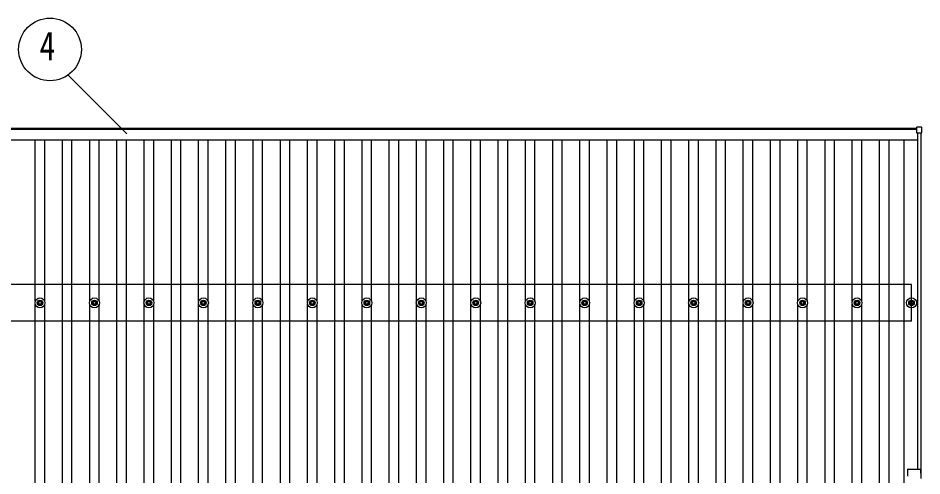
# Model space of a CAD drawing. Units: millimetres, scale not verified. Extents: x -16820 to 16820, y -11880 to 11880.
# Drawn here: x -12035 to -8716, y 8023 to 9705 of the extents above; entities that cross this region are included whole.
import ezdxf
from ezdxf.enums import TextEntityAlignment as Align

# ---------------------------------------------------------------- set-up
doc = ezdxf.new("R2010")
doc.units = ezdxf.units.MM
doc.header["$LTSCALE"] = 50
for name, color, linetype in [('0-4_YKK_13', 4, 'Continuous'), ('0-5_YKK_A1', 4, 'Continuous'), ('0-6_YKK_D', 6, 'Continuous')]:
    doc.layers.add(name, color=color, linetype=linetype)
doc.styles.add('ＭＳ ゴシック', font='')
doc.styles.get('ＭＳ ゴシック').set_extended_font_data('MS Gothic')

msp = doc.modelspace()

# ---------------------------------------------------------------- linework, layer by layer
at = {"layer": '0-4_YKK_13'}
for p, q in [((-8735.87, 9302.3), (-8735.87, 9284.3)), ((-8716.87, 9303.3), (-8734.87, 9303.3)), ((-8715.87, 9284.3), (-8715.87, 9302.3)), ((-8734.87, 9283.3), (-8716.87, 9283.3)), ((-11955.93, 8668.36), (-11955.93, 8663.95)), ((-11952.43, 8668.36), (-11952.43, 8663.95)), ((-11755.93, 8668.36), (-11755.93, 8663.95)), ((-11752.43, 8668.36), (-11752.43, 8663.95)), ((-11555.93, 8668.36), (-11555.93, 8663.95)), ((-11552.43, 8668.36), (-11552.43, 8663.95)), ((-11355.93, 8668.36), (-11355.93, 8663.95)), ((-11352.43, 8668.36), (-11352.43, 8663.95)), ((-11155.93, 8668.36), (-11155.93, 8663.95)), ((-11152.43, 8668.36), (-11152.43, 8663.95)), ((-10955.93, 8668.36), (-10955.93, 8663.95)), ((-10952.43, 8668.36), (-10952.43, 8663.95)), ((-10755.93, 8668.36), (-10755.93, 8663.95)), ((-10752.43, 8668.36), (-10752.43, 8663.95)), ((-10555.93, 8668.36), (-10555.93, 8663.95)), ((-10552.43, 8668.36), (-10552.43, 8663.95)), ((-10355.93, 8668.36), (-10355.93, 8663.95)), ((-10352.43, 8668.36), (-10352.43, 8663.95)), ((-10155.93, 8668.36), (-10155.93, 8663.95)), ((-10152.43, 8668.36), (-10152.43, 8663.95)), ((-9955.93, 8668.36), (-9955.93, 8663.95)), ((-9952.43, 8668.36), (-9952.43, 8663.95)), ((-9755.93, 8668.36), (-9755.93, 8663.95)), ((-9752.43, 8668.36), (-9752.43, 8663.95)), ((-9555.93, 8668.36), (-9555.93, 8663.95)), ((-9552.43, 8668.36), (-9552.43, 8663.95)), ((-9355.93, 8668.36), (-9355.93, 8663.95)), ((-9352.43, 8668.36), (-9352.43, 8663.95)), ((-9155.93, 8668.36), (-9155.93, 8663.95)), ((-9152.43, 8668.36), (-9152.43, 8663.95)), ((-8955.93, 8668.36), (-8955.93, 8663.95)), ((-8952.43, 8668.36), (-8952.43, 8663.95)), ((-8755.93, 8668.36), (-8755.93, 8663.95)), ((-8752.43, 8668.36), (-8752.43, 8663.95)), ((-11964.17, 8660.11), (-11959.76, 8660.11)), ((-11964.17, 8656.61), (-11959.76, 8656.61)), ((-11955.93, 8652.78), (-11955.93, 8648.37)), ((-11952.43, 8652.78), (-11952.43, 8648.37)), ((-11948.59, 8660.11), (-11944.18, 8660.11)), ((-11948.59, 8656.61), (-11944.18, 8656.61)), ((-11764.17, 8660.11), (-11759.76, 8660.11)), ((-11764.17, 8656.61), (-11759.76, 8656.61)), ((-11755.93, 8652.78), (-11755.93, 8648.37)), ((-11752.43, 8652.78), (-11752.43, 8648.37)), ((-11748.59, 8660.11), (-11744.18, 8660.11)), ((-11748.59, 8656.61), (-11744.18, 8656.61)), ((-11564.17, 8660.11), (-11559.76, 8660.11)), ((-11564.17, 8656.61), (-11559.76, 8656.61)), ((-11555.93, 8652.78), (-11555.93, 8648.37)), ((-11552.43, 8652.78), (-11552.43, 8648.37)), ((-11548.59, 8660.11), (-11544.18, 8660.11)), ((-11548.59, 8656.61), (-11544.18, 8656.61)), ((-11364.17, 8660.11), (-11359.76, 8660.11)), ((-11364.17, 8656.61), (-11359.76, 8656.61)), ((-11355.93, 8652.78), (-11355.93, 8648.37)), ((-11352.43, 8652.78), (-11352.43, 8648.37)), ((-11348.59, 8660.11), (-11344.18, 8660.11)), ((-11348.59, 8656.61), (-11344.18, 8656.61)), ((-11164.17, 8660.11), (-11159.76, 8660.11)), ((-11164.17, 8656.61), (-11159.76, 8656.61)), ((-11155.93, 8652.78), (-11155.93, 8648.37)), ((-11152.43, 8652.78), (-11152.43, 8648.37)), ((-11148.59, 8660.11), (-11144.18, 8660.11)), ((-11148.59, 8656.61), (-11144.18, 8656.61)), ((-10964.17, 8660.11), (-10959.76, 8660.11)), ((-10964.17, 8656.61), (-10959.76, 8656.61)), ((-10955.93, 8652.78), (-10955.93, 8648.37)), ((-10952.43, 8652.78), (-10952.43, 8648.37)), ((-10948.59, 8660.11), (-10944.18, 8660.11)), ((-10948.59, 8656.61), (-10944.18, 8656.61)), ((-10764.17, 8660.11), (-10759.76, 8660.11)), ((-10764.17, 8656.61), (-10759.76, 8656.61)), ((-10755.93, 8652.78), (-10755.93, 8648.37)), ((-10752.43, 8652.78), (-10752.43, 8648.37)), ((-10748.59, 8660.11), (-10744.18, 8660.11)), ((-10748.59, 8656.61), (-10744.18, 8656.61)), ((-10564.17, 8660.11), (-10559.76, 8660.11)), ((-10564.17, 8656.61), (-10559.76, 8656.61)), ((-10555.93, 8652.78), (-10555.93, 8648.37)), ((-10552.43, 8652.78), (-10552.43, 8648.37)), ((-10548.59, 8660.11), (-10544.18, 8660.11)), ((-10548.59, 8656.61), (-10544.18, 8656.61)), ((-10364.17, 8660.11), (-10359.76, 8660.11)), ((-10364.17, 8656.61), (-10359.76, 8656.61)), ((-10355.93, 8652.78), (-10355.93, 8648.37)), ((-10352.43, 8652.78), (-10352.43, 8648.37)), ((-10348.59, 8660.11), (-10344.18, 8660.11)), ((-10348.59, 8656.61), (-10344.18, 8656.61)), ((-10164.17, 8660.11), (-10159.76, 8660.11)), ((-10164.17, 8656.61), (-10159.76, 8656.61)), ((-10155.93, 8652.78), (-10155.93, 8648.37)), ((-10152.43, 8652.78), (-10152.43, 8648.37)), ((-10148.59, 8660.11), (-10144.18, 8660.11)), ((-10148.59, 8656.61), (-10144.18, 8656.61)), ((-9964.17, 8660.11), (-9959.76, 8660.11)), ((-9964.17, 8656.61), (-9959.76, 8656.61)), ((-9955.93, 8652.78), (-9955.93, 8648.37)), ((-9952.43, 8652.78), (-9952.43, 8648.37)), ((-9948.59, 8660.11), (-9944.18, 8660.11)), ((-9948.59, 8656.61), (-9944.18, 8656.61)), ((-9764.17, 8660.11), (-9759.76, 8660.11)), ((-9764.17, 8656.61), (-9759.76, 8656.61)), ((-9755.93, 8652.78), (-9755.93, 8648.37)), ((-9752.43, 8652.78), (-9752.43, 8648.37)), ((-9748.59, 8660.11), (-9744.18, 8660.11)), ((-9748.59, 8656.61), (-9744.18, 8656.61)), ((-9564.17, 8660.11), (-9559.76, 8660.11)), ((-9564.17, 8656.61), (-9559.76, 8656.61)), ((-9555.93, 8652.78), (-9555.93, 8648.37)), ((-9552.43, 8652.78), (-9552.43, 8648.37)), ((-9548.59, 8660.11), (-9544.18, 8660.11)), ((-9548.59, 8656.61), (-9544.18, 8656.61)), ((-9364.17, 8660.11), (-9359.76, 8660.11)), ((-9364.17, 8656.61), (-9359.76, 8656.61)), ((-9355.93, 8652.78), (-9355.93, 8648.37)), ((-9352.43, 8652.78), (-9352.43, 8648.37)), ((-9348.59, 8660.11), (-9344.18, 8660.11)), ((-9348.59, 8656.61), (-9344.18, 8656.61)), ((-9164.17, 8660.11), (-9159.76, 8660.11)), ((-9164.17, 8656.61), (-9159.76, 8656.61)), ((-9155.93, 8652.78), (-9155.93, 8648.37)), ((-9152.43, 8652.78), (-9152.43, 8648.37)), ((-9148.59, 8660.11), (-9144.18, 8660.11)), ((-9148.59, 8656.61), (-9144.18, 8656.61)), ((-8964.17, 8660.11), (-8959.76, 8660.11)), ((-8964.17, 8656.61), (-8959.76, 8656.61)), ((-8955.93, 8652.78), (-8955.93, 8648.37)), ((-8952.43, 8652.78), (-8952.43, 8648.37)), ((-8948.59, 8660.11), (-8944.18, 8660.11)), ((-8948.59, 8656.61), (-8944.18, 8656.61)), ((-8764.17, 8660.11), (-8759.76, 8660.11)), ((-8764.17, 8656.61), (-8759.76, 8656.61)), ((-8755.93, 8652.78), (-8755.93, 8648.37)), ((-8752.43, 8652.78), (-8752.43, 8648.37)), ((-8748.59, 8660.11), (-8744.18, 8660.11)), ((-8748.59, 8656.61), (-8744.18, 8656.61)), ((-8767.17, 8023.49), (-8767.17, 8047.09)), ((-8766.17, 8048.09), (-8743.57, 8048.09)), ((-8742.77, 8048.09), (-8721.17, 8048.09)), ((-8720.17, 8033.09), (-8720.17, 8047.09)), ((-8720.17, 8033.09), (-8718.67, 8033.09)), ((-8718.67, 8013.09), (-8718.67, 8033.09))]:
    msp.add_line(p, q, dxfattribs=at)
for centre, radius in [((-11954.18, 8658.36), 18.25), ((-11954.18, 8658.36), 10.15), ((-11954.18, 8658.36), 5.85), ((-11954.18, 8658.36), 5.25), ((-11754.18, 8658.36), 18.25), ((-11754.18, 8658.36), 10.15), ((-11754.18, 8658.36), 5.85), ((-11754.18, 8658.36), 5.25), ((-11554.18, 8658.36), 18.25), ((-11554.18, 8658.36), 10.15), ((-11554.18, 8658.36), 5.85), ((-11554.18, 8658.36), 5.25), ((-11354.18, 8658.36), 18.25), ((-11354.18, 8658.36), 10.15), ((-11354.18, 8658.36), 5.85), ((-11354.18, 8658.36), 5.25), ((-11154.18, 8658.36), 18.25), ((-11154.18, 8658.36), 10.15), ((-11154.18, 8658.36), 5.85), ((-11154.18, 8658.36), 5.25), ((-10954.18, 8658.36), 18.25), ((-10954.18, 8658.36), 10.15), ((-10954.18, 8658.36), 5.85), ((-10954.18, 8658.36), 5.25), ((-10754.18, 8658.36), 18.25), ((-10754.18, 8658.36), 10.15), ((-10754.18, 8658.36), 5.85), ((-10754.18, 8658.36), 5.25), ((-10554.18, 8658.36), 18.25), ((-10554.18, 8658.36), 10.15), ((-10554.18, 8658.36), 5.85), ((-10554.18, 8658.36), 5.25), ((-10354.18, 8658.36), 18.25), ((-10354.18, 8658.36), 10.15), ((-10354.18, 8658.36), 5.85), ((-10354.18, 8658.36), 5.25), ((-10154.18, 8658.36), 18.25), ((-10154.18, 8658.36), 10.15), ((-10154.18, 8658.36), 5.85), ((-10154.18, 8658.36), 5.25), ((-9954.18, 8658.36), 18.25), ((-9954.18, 8658.36), 10.15), ((-9954.18, 8658.36), 5.85), ((-9954.18, 8658.36), 5.25), ((-9754.18, 8658.36), 18.25), ((-9754.18, 8658.36), 10.15), ((-9754.18, 8658.36), 5.85), ((-9754.18, 8658.36), 5.25), ((-9554.18, 8658.36), 18.25), ((-9554.18, 8658.36), 10.15), ((-9554.18, 8658.36), 5.85), ((-9554.18, 8658.36), 5.25), ((-9354.18, 8658.36), 18.25), ((-9354.18, 8658.36), 10.15), ((-9354.18, 8658.36), 5.85), ((-9354.18, 8658.36), 5.25), ((-9154.18, 8658.36), 18.25), ((-9154.18, 8658.36), 10.15), ((-9154.18, 8658.36), 5.85), ((-9154.18, 8658.36), 5.25), ((-8954.18, 8658.36), 18.25), ((-8954.18, 8658.36), 10.15), ((-8954.18, 8658.36), 5.85), ((-8954.18, 8658.36), 5.25), ((-8754.18, 8658.36), 18.25), ((-8754.18, 8658.36), 10.15), ((-8754.18, 8658.36), 5.85), ((-8754.18, 8658.36), 5.25)]:
    msp.add_circle(centre, radius, dxfattribs=at)
for centre, radius, start, end in [((-8734.87, 9302.3), 1, 90, 180), ((-8716.87, 9302.3), 1, 0, 90), ((-8734.87, 9284.3), 1, 180, 270), ((-8716.87, 9284.3), 1, 270, 0), ((-8766.17, 8047.09), 1, 90, 180), ((-8743.17, 8048.39), 0.5, 216.8699, 323.1301), ((-8721.17, 8047.09), 1, 0, 90), ((-8767.47, 8023.09), 0.5, 306.8699, 53.1301)]:
    msp.add_arc(centre, radius, start, end, dxfattribs=at)
at = {"layer": '0-5_YKK_A1'}
for p, q in [((-14172.47, 9300), (-8735.87, 9300)), ((-8735.87, 9295.21), (-14172.47, 9295.21)), ((-8731.17, 8048.09), (-8731.17, 9283.3)), ((-8719.17, 8033.09), (-8719.17, 9283.3)), ((-14177.17, 9257.21), (-8731.17, 9257.21)), ((-11971.67, 8663.55), (-11971.67, 9257.21)), ((-11936.67, 8663.53), (-11936.67, 9257.21)), ((-11871.67, 2656.55), (-11871.67, 9257.21)), ((-11836.67, 2656.55), (-11836.67, 9257.21)), ((-11771.67, 8663.55), (-11771.67, 9257.21)), ((-11736.67, 8663.53), (-11736.67, 9257.21)), ((-11671.67, 2656.55), (-11671.67, 9257.21)), ((-11636.67, 2656.55), (-11636.67, 9257.21)), ((-11571.67, 8663.55), (-11571.67, 9257.21)), ((-11536.67, 8663.53), (-11536.67, 9257.21)), ((-11471.67, 2656.55), (-11471.67, 9257.21)), ((-11436.67, 2656.55), (-11436.67, 9257.21)), ((-11371.67, 8663.55), (-11371.67, 9257.21)), ((-11336.67, 8663.53), (-11336.67, 9257.21)), ((-11271.67, 2656.55), (-11271.67, 9257.21)), ((-11236.67, 2656.55), (-11236.67, 9257.21)), ((-11171.67, 8663.55), (-11171.67, 9257.21)), ((-11136.67, 8663.53), (-11136.67, 9257.21)), ((-11071.67, 2656.55), (-11071.67, 9257.21)), ((-11036.67, 2656.55), (-11036.67, 9257.21)), ((-10971.67, 8663.55), (-10971.67, 9257.21)), ((-10936.67, 8663.53), (-10936.67, 9257.21)), ((-10871.67, 2656.55), (-10871.67, 9257.21)), ((-10836.67, 2656.55), (-10836.67, 9257.21)), ((-10771.67, 8663.55), (-10771.67, 9257.21)), ((-10736.67, 8663.53), (-10736.67, 9257.21)), ((-10671.67, 2656.55), (-10671.67, 9257.21)), ((-10636.67, 2656.55), (-10636.67, 9257.21)), ((-10571.67, 8663.55), (-10571.67, 9257.21)), ((-10536.67, 8663.53), (-10536.67, 9257.21)), ((-10471.67, 2656.55), (-10471.67, 9257.21)), ((-10436.67, 2656.55), (-10436.67, 9257.21)), ((-10371.67, 8663.55), (-10371.67, 9257.21)), ((-10336.67, 8663.53), (-10336.67, 9257.21)), ((-10271.67, 2656.55), (-10271.67, 9257.21)), ((-10236.67, 2656.55), (-10236.67, 9257.21)), ((-10171.67, 8663.55), (-10171.67, 9257.21)), ((-10136.67, 8663.53), (-10136.67, 9257.21)), ((-10071.67, 2656.55), (-10071.67, 9257.21)), ((-10036.67, 2656.55), (-10036.67, 9257.21)), ((-9971.67, 8663.55), (-9971.67, 9257.21)), ((-9936.67, 8663.53), (-9936.67, 9257.21)), ((-9871.67, 2656.55), (-9871.67, 9257.21)), ((-9836.67, 2656.55), (-9836.67, 9257.21)), ((-9771.67, 8663.55), (-9771.67, 9257.21)), ((-9736.67, 8663.53), (-9736.67, 9257.21)), ((-9671.67, 2656.55), (-9671.67, 9257.21)), ((-9636.67, 2656.55), (-9636.67, 9257.21)), ((-9571.67, 8663.55), (-9571.67, 9257.21)), ((-9536.67, 8663.53), (-9536.67, 9257.21)), ((-9471.67, 2656.55), (-9471.67, 9257.21)), ((-9436.67, 2656.55), (-9436.67, 9257.21)), ((-9371.67, 8663.55), (-9371.67, 9257.21)), ((-9336.67, 8663.53), (-9336.67, 9257.21)), ((-9271.67, 2656.55), (-9271.67, 9257.21)), ((-9236.67, 2656.55), (-9236.67, 9257.21)), ((-9171.67, 8663.55), (-9171.67, 9257.21)), ((-9136.67, 8663.53), (-9136.67, 9257.21)), ((-9071.67, 2656.55), (-9071.67, 9257.21)), ((-9036.67, 2656.55), (-9036.67, 9257.21)), ((-8971.67, 8663.55), (-8971.67, 9257.21)), ((-8936.67, 8663.53), (-8936.67, 9257.21)), ((-8871.67, 2656.55), (-8871.67, 9257.21)), ((-8836.67, 2656.55), (-8836.67, 9257.21)), ((-8780.67, 2656.55), (-8780.67, 9257.21)), ((-8754.17, 8725.36), (-14154.17, 8725.36)), ((-8754.17, 8591.36), (-8754.17, 8725.36)), ((-11971.67, 6863.55), (-11971.67, 8653.18)), ((-11936.67, 6863.53), (-11936.67, 8653.2)), ((-11771.67, 6863.55), (-11771.67, 8653.18)), ((-11736.67, 6863.53), (-11736.67, 8653.2)), ((-11571.67, 6863.55), (-11571.67, 8653.18)), ((-11536.67, 6863.53), (-11536.67, 8653.2)), ((-11371.67, 6863.55), (-11371.67, 8653.18)), ((-11336.67, 6863.53), (-11336.67, 8653.2)), ((-11171.67, 6863.55), (-11171.67, 8653.18)), ((-11136.67, 6863.53), (-11136.67, 8653.2)), ((-10971.67, 6863.55), (-10971.67, 8653.18)), ((-10936.67, 6863.53), (-10936.67, 8653.2)), ((-10771.67, 6863.55), (-10771.67, 8653.18)), ((-10736.67, 6863.53), (-10736.67, 8653.2)), ((-10571.67, 6863.55), (-10571.67, 8653.18)), ((-10536.67, 6863.53), (-10536.67, 8653.2)), ((-10371.67, 6863.55), (-10371.67, 8653.18)), ((-10336.67, 6863.53), (-10336.67, 8653.2)), ((-10171.67, 6863.55), (-10171.67, 8653.18)), ((-10136.67, 6863.53), (-10136.67, 8653.2)), ((-9971.67, 6863.55), (-9971.67, 8653.18)), ((-9936.67, 6863.53), (-9936.67, 8653.2)), ((-9771.67, 6863.55), (-9771.67, 8653.18)), ((-9736.67, 6863.53), (-9736.67, 8653.2)), ((-9571.67, 6863.55), (-9571.67, 8653.18)), ((-9536.67, 6863.53), (-9536.67, 8653.2)), ((-9371.67, 6863.55), (-9371.67, 8653.18)), ((-9336.67, 6863.53), (-9336.67, 8653.2)), ((-9171.67, 6863.55), (-9171.67, 8653.18)), ((-9136.67, 6863.53), (-9136.67, 8653.2)), ((-8971.67, 6863.55), (-8971.67, 8653.18)), ((-8936.67, 6863.53), (-8936.67, 8653.2)), ((-8754.17, 8591.36), (-14154.17, 8591.36))]:
    msp.add_line(p, q, dxfattribs=at)
at = {"layer": '0-6_YKK_D'}
msp.add_line((-11635.45, 9279.74), (-11851.04, 9495.33), dxfattribs=at)
msp.add_circle((-11917.46, 9589.46), 115.2, dxfattribs=at)

# ---------------------------------------------------------------- texts
at = {"layer": '0-6_YKK_D', "style": 'ＭＳ ゴシック', "width": 0.8}
msp.add_text('4', height=105.6, dxfattribs=at).set_placement((-11955.86, 9517.46), align=Align.BOTTOM_LEFT)

doc.saveas('drawing.dxf')
